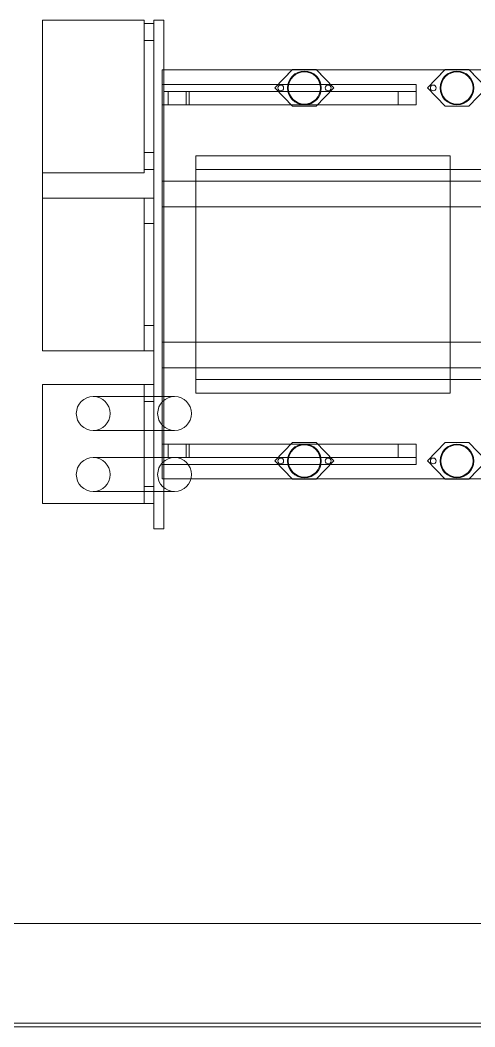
# Model space of a CAD drawing. Header units: inches. Extents: x -1128 to 651, y 96 to 845.
# Drawn here: x -972.426 to -971.213, y 696.027 to 698.71 of the extents above; entities that cross this region are included whole.
import ezdxf

# ---------------------------------------------------------------- set-up
doc = ezdxf.new("R2010")
doc.units = ezdxf.units.IN
doc.header["$MEASUREMENT"] = 0
doc.layers.add('硅胶总平面底图 工艺装置区', color=253, linetype='Continuous')

msp = doc.modelspace()

# ---------------------------------------------------------------- linework, layer by layer
at = {"layer": '硅胶总平面底图 工艺装置区', "color": 253, "linetype": 'Continuous', "lineweight": 0}
for p, q in [((-972.3663, 698.3033), (-972.3663, 698.71)), ((-972.3663, 698.3033), (-972.3663, 698.71)), ((-972.3663, 698.71), (-972.3663, 698.3033)), ((-972.3663, 698.71), (-972.3663, 698.3033)), ((-972.0951, 698.71), (-972.3663, 698.71)), ((-972.0951, 698.71), (-972.3663, 698.71)), ((-972.3663, 698.71), (-972.0951, 698.71)), ((-972.0951, 698.71), (-972.3663, 698.71)), ((-972.3663, 697.8287), (-972.3663, 698.71)), ((-972.3663, 697.8287), (-972.3663, 698.71)), ((-972.3663, 698.71), (-972.0951, 698.71)), ((-972.0951, 698.71), (-972.3663, 698.71)), ((-972.0951, 698.3033), (-972.0951, 698.71)), ((-972.0951, 698.3033), (-972.0951, 698.71)), ((-972.0951, 698.71), (-972.0951, 698.3033)), ((-972.0951, 698.71), (-972.0951, 698.3033)), ((-972.0951, 698.71), (-972.0951, 698.3033)), ((-972.0951, 698.71), (-972.0951, 698.3033)), ((-972.0689, 698.701), (-972.0951, 698.701)), ((-972.0689, 698.701), (-972.0951, 698.701)), ((-972.0951, 698.701), (-972.0951, 698.6558)), ((-972.0951, 698.701), (-972.0951, 698.6558)), ((-972.0951, 698.701), (-972.0689, 698.701)), ((-972.0951, 698.701), (-972.0689, 698.701)), ((-972.0951, 698.6558), (-972.0951, 698.701)), ((-972.0951, 698.6558), (-972.0951, 698.701)), ((-972.0951, 698.701), (-972.0951, 698.6558)), ((-972.0951, 698.701), (-972.0951, 698.6558)), ((-972.0689, 698.701), (-972.0951, 698.701)), ((-972.0689, 698.701), (-972.0951, 698.701)), ((-972.0427, 698.71), (-972.0689, 698.71)), ((-972.0427, 698.71), (-972.0689, 698.71)), ((-972.0689, 698.71), (-972.0427, 698.71)), ((-972.0427, 698.71), (-972.0689, 698.71)), ((-972.0689, 697.3542), (-972.0689, 698.71)), ((-972.0689, 697.3542), (-972.0689, 698.71)), ((-972.0427, 698.71), (-972.0689, 698.71)), ((-972.0427, 698.71), (-972.0689, 698.71)), ((-972.0689, 698.71), (-972.0689, 697.3542)), ((-972.0689, 698.71), (-972.0689, 697.3542)), ((-972.0689, 698.71), (-972.0427, 698.71)), ((-972.0427, 698.71), (-972.0689, 698.71)), ((-972.0689, 698.71), (-972.0689, 697.3542)), ((-972.0689, 698.71), (-972.0689, 697.3542)), ((-972.0689, 698.701), (-972.0689, 698.71)), ((-972.0689, 698.701), (-972.0689, 698.71)), ((-972.0689, 697.3542), (-972.0689, 698.71)), ((-972.0689, 697.3542), (-972.0689, 698.71)), ((-972.0689, 698.71), (-972.0427, 698.71)), ((-972.0427, 698.71), (-972.0689, 698.71)), ((-972.0689, 698.71), (-972.0689, 697.3542)), ((-972.0689, 698.71), (-972.0689, 697.3542)), ((-972.0427, 698.71), (-972.0689, 698.71)), ((-972.0427, 698.71), (-972.0689, 698.71)), ((-972.0427, 698.71), (-972.0689, 698.71)), ((-972.0427, 698.71), (-972.0689, 698.71)), ((-972.0689, 698.701), (-972.0689, 698.71)), ((-972.0689, 698.701), (-972.0689, 698.71)), ((-972.0689, 698.6558), (-972.0689, 698.701)), ((-972.0689, 698.6558), (-972.0689, 698.701)), ((-972.0689, 698.6558), (-972.0689, 698.701)), ((-972.0689, 698.6558), (-972.0689, 698.701)), ((-972.0689, 698.701), (-972.0689, 698.6558)), ((-972.0689, 698.701), (-972.0689, 698.6558)), ((-972.0689, 698.6558), (-972.0689, 698.701)), ((-972.0689, 698.6558), (-972.0689, 698.701)), ((-972.0427, 698.71), (-972.0427, 697.3542)), ((-972.0427, 698.71), (-972.0427, 697.3542)), ((-972.0427, 697.3542), (-972.0427, 698.71)), ((-972.0427, 697.3542), (-972.0427, 698.71)), ((-972.0427, 698.71), (-972.0427, 697.3542)), ((-972.0427, 698.71), (-972.0427, 697.3542)), ((-972.0427, 698.71), (-972.0427, 697.7067)), ((-972.0427, 698.71), (-972.0427, 697.7067)), ((-972.0427, 697.3542), (-972.0427, 698.71)), ((-972.0427, 697.3542), (-972.0427, 698.71)), ((-972.0427, 697.3542), (-972.0427, 698.71)), ((-972.0427, 697.3542), (-972.0427, 698.71)), ((-972.0427, 698.71), (-972.0427, 697.7067)), ((-972.0427, 698.71), (-972.0427, 697.7067)), ((-972.0951, 698.6558), (-972.0689, 698.6558)), ((-972.0951, 698.6558), (-972.0689, 698.6558)), ((-972.0689, 698.6558), (-972.0951, 698.6558)), ((-972.0689, 698.6558), (-972.0951, 698.6558)), ((-972.0951, 698.6558), (-972.0689, 698.6558)), ((-972.0951, 698.6558), (-972.0689, 698.6558)), ((-972.0689, 698.3575), (-972.0689, 698.6558)), ((-972.0689, 698.3575), (-972.0689, 698.6558)), ((-972.0689, 698.3575), (-972.0689, 698.6558)), ((-972.0689, 698.3575), (-972.0689, 698.6558)), ((-972.0472, 698.5771), (-972.0427, 698.5771)), ((-972.0427, 698.5771), (-972.0472, 698.5771)), ((-972.0472, 698.5771), (-972.0472, 697.4871)), ((-972.0472, 698.5771), (-972.0472, 697.4871)), ((-970.0334, 698.5771), (-972.0472, 698.5771)), ((-970.0334, 698.5771), (-972.0472, 698.5771)), ((-972.0472, 698.5383), (-972.0472, 698.5771)), ((-972.0472, 698.5383), (-972.0472, 698.5771)), ((-972.0427, 698.5771), (-971.1393, 698.5771)), ((-971.1393, 698.5771), (-972.0427, 698.5771)), ((-972.0427, 698.5771), (-971.1393, 698.5771)), ((-971.1393, 698.5771), (-972.0427, 698.5771)), ((-971.6992, 698.578), (-971.7462, 698.5292)), ((-971.7001, 698.5771), (-971.7462, 698.5292)), ((-971.6992, 698.578), (-971.7001, 698.5771)), ((-971.6992, 698.578), (-971.7001, 698.5771)), ((-971.6359, 698.578), (-971.6992, 698.578)), ((-971.6359, 698.578), (-971.6992, 698.578)), ((-971.6359, 698.578), (-971.6992, 698.578)), ((-971.6351, 698.5771), (-971.6359, 698.578)), ((-971.5889, 698.5292), (-971.6359, 698.578)), ((-971.6351, 698.5771), (-971.6359, 698.578)), ((-971.5889, 698.5292), (-971.6351, 698.5771)), ((-971.2925, 698.578), (-971.3395, 698.5292)), ((-971.2934, 698.5771), (-971.3395, 698.5292)), ((-971.2925, 698.578), (-971.2934, 698.5771)), ((-971.2925, 698.578), (-971.2934, 698.5771)), ((-971.2292, 698.578), (-971.2925, 698.578)), ((-971.2292, 698.578), (-971.2925, 698.578)), ((-971.2292, 698.578), (-971.2925, 698.578)), ((-971.1822, 698.5292), (-971.2292, 698.578)), ((-971.2283, 698.5771), (-971.2292, 698.578)), ((-971.2283, 698.5771), (-971.2292, 698.578)), ((-971.1822, 698.5292), (-971.2283, 698.5771)), ((-972.0472, 698.5383), (-972.0472, 698.484)), ((-972.0472, 698.5383), (-972.0472, 698.484)), ((-972.0472, 698.5383), (-972.0427, 698.5383)), ((-972.0472, 698.5383), (-972.0427, 698.5383)), ((-971.3693, 698.5383), (-972.0472, 698.5383)), ((-972.0472, 698.5383), (-971.3693, 698.5383)), ((-972.0472, 698.484), (-972.0472, 698.5383)), ((-972.0472, 698.484), (-972.0472, 698.5383)), ((-972.0472, 698.484), (-972.0472, 698.5383)), ((-972.0472, 698.484), (-972.0472, 698.5383)), ((-972.0427, 698.5383), (-971.3693, 698.5383)), ((-972.0427, 698.5383), (-971.3693, 698.5383)), ((-972.0427, 698.5383), (-971.3693, 698.5383)), ((-972.0427, 698.5383), (-971.3693, 698.5383)), ((-971.7462, 698.5292), (-971.6992, 698.4804)), ((-971.7462, 698.5292), (-971.6992, 698.4804)), ((-971.6359, 698.4804), (-971.5889, 698.5292)), ((-971.6359, 698.4804), (-971.5889, 698.5292)), ((-971.3693, 698.484), (-971.3693, 698.5383)), ((-971.3693, 698.484), (-971.3693, 698.5383)), ((-971.3693, 698.5383), (-971.3693, 698.484)), ((-971.3693, 698.5383), (-971.3693, 698.484)), ((-971.3693, 698.5383), (-971.3693, 698.484)), ((-971.3693, 698.5383), (-971.3693, 698.484)), ((-971.3395, 698.5292), (-971.2925, 698.4804)), ((-971.3395, 698.5292), (-971.2925, 698.4804)), ((-971.2292, 698.4804), (-971.1822, 698.5292)), ((-971.2292, 698.4804), (-971.1822, 698.5292)), ((-972.0427, 698.5202), (-971.9749, 698.5202)), ((-972.0427, 698.5202), (-971.9749, 698.5202)), ((-972.0427, 698.484), (-972.0427, 698.5202)), ((-972.0427, 698.484), (-972.0427, 698.5202)), ((-971.9749, 698.5202), (-972.0427, 698.5202)), ((-971.9749, 698.5202), (-972.0427, 698.5202)), ((-972.0427, 698.5202), (-972.0427, 698.484)), ((-972.0427, 698.5202), (-972.0427, 698.484)), ((-971.9749, 698.5202), (-972.0427, 698.5202)), ((-971.9749, 698.5202), (-972.0427, 698.5202)), ((-971.9829, 698.5202), (-972.0308, 698.5202)), ((-971.9829, 698.5202), (-972.0308, 698.5202)), ((-972.0308, 698.5202), (-972.0308, 698.484)), ((-972.0308, 698.5202), (-972.0308, 698.484)), ((-971.4172, 698.5202), (-972.0308, 698.5202)), ((-971.4172, 698.5202), (-972.0308, 698.5202)), ((-971.9829, 698.484), (-971.9829, 698.5202)), ((-971.9829, 698.484), (-971.9829, 698.5202)), ((-971.9829, 698.5202), (-971.9749, 698.5202)), ((-971.9749, 698.5202), (-971.9829, 698.5202)), ((-971.9749, 698.5202), (-971.9749, 698.484)), ((-971.9749, 698.5202), (-971.9749, 698.484)), ((-971.9749, 698.484), (-971.9749, 698.5202)), ((-971.9749, 698.484), (-971.9749, 698.5202)), ((-971.9749, 698.5202), (-971.3905, 698.5202)), ((-971.3905, 698.5202), (-971.9749, 698.5202)), ((-971.9749, 698.5202), (-971.3905, 698.5202)), ((-971.3905, 698.5202), (-971.9749, 698.5202)), ((-971.9749, 698.484), (-971.9749, 698.5202)), ((-971.9749, 698.484), (-971.9749, 698.5202)), ((-971.4172, 698.484), (-971.4172, 698.5202)), ((-971.4172, 698.484), (-971.4172, 698.5202)), ((-971.4172, 698.5202), (-971.3693, 698.5202)), ((-971.4172, 698.5202), (-971.3693, 698.5202)), ((-971.3905, 698.5202), (-971.3693, 698.5202)), ((-971.3693, 698.5202), (-971.3905, 698.5202)), ((-971.3693, 698.5202), (-971.3693, 698.484)), ((-971.3693, 698.5202), (-971.3693, 698.484)), ((-972.0427, 698.484), (-972.0472, 698.484)), ((-972.0472, 698.484), (-972.0427, 698.484)), ((-972.0472, 698.484), (-971.3693, 698.484)), ((-972.0472, 698.484), (-971.3693, 698.484)), ((-972.0472, 698.2806), (-972.0472, 698.484)), ((-972.0472, 698.2806), (-972.0472, 698.484)), ((-972.0427, 698.484), (-971.9749, 698.484)), ((-972.0427, 698.484), (-971.9749, 698.484)), ((-971.3905, 698.484), (-972.0427, 698.484)), ((-972.0427, 698.484), (-971.3905, 698.484)), ((-971.9749, 698.484), (-972.0427, 698.484)), ((-971.9749, 698.484), (-972.0427, 698.484)), ((-972.0427, 698.484), (-971.9749, 698.484)), ((-972.0427, 698.484), (-971.9749, 698.484)), ((-972.0308, 698.484), (-971.9829, 698.484)), ((-972.0308, 698.484), (-971.9829, 698.484)), ((-972.0308, 698.484), (-971.4172, 698.484)), ((-971.4172, 698.484), (-972.0308, 698.484)), ((-971.9749, 698.484), (-971.9829, 698.484)), ((-971.9749, 698.484), (-971.9829, 698.484)), ((-971.3905, 698.484), (-971.9749, 698.484)), ((-971.3905, 698.484), (-971.9749, 698.484)), ((-971.3905, 698.484), (-971.9749, 698.484)), ((-971.3905, 698.484), (-971.9749, 698.484)), ((-971.6992, 698.4804), (-971.6359, 698.4804)), ((-971.6992, 698.4804), (-971.6359, 698.4804)), ((-971.3693, 698.484), (-971.4172, 698.484)), ((-971.3693, 698.484), (-971.4172, 698.484)), ((-971.3693, 698.484), (-971.3905, 698.484)), ((-971.3693, 698.484), (-971.3905, 698.484)), ((-971.3693, 698.484), (-971.3905, 698.484)), ((-971.3905, 698.484), (-971.3693, 698.484)), ((-971.3693, 698.484), (-971.3905, 698.484)), ((-971.3905, 698.484), (-971.3693, 698.484)), ((-971.2925, 698.4804), (-971.2292, 698.4804)), ((-971.2925, 698.4804), (-971.2292, 698.4804)), ((-972.0951, 698.3575), (-972.0951, 698.3123)), ((-972.0951, 698.3575), (-972.0951, 698.3123)), ((-972.0951, 698.3123), (-972.0951, 698.3575)), ((-972.0951, 698.3123), (-972.0951, 698.3575)), ((-972.0951, 698.3575), (-972.0689, 698.3575)), ((-972.0951, 698.3575), (-972.0689, 698.3575)), ((-972.0689, 698.3575), (-972.0951, 698.3575)), ((-972.0689, 698.3575), (-972.0951, 698.3575)), ((-972.0951, 698.3575), (-972.0951, 698.3123)), ((-972.0951, 698.3575), (-972.0951, 698.3123)), ((-972.0689, 698.3575), (-972.0951, 698.3575)), ((-972.0689, 698.3575), (-972.0951, 698.3575)), ((-972.0689, 698.3123), (-972.0689, 698.3575)), ((-972.0689, 698.3123), (-972.0689, 698.3575)), ((-972.0689, 698.3575), (-972.0689, 698.3123)), ((-972.0689, 698.3575), (-972.0689, 698.3123)), ((-972.0689, 698.3123), (-972.0689, 698.3575)), ((-972.0689, 698.3123), (-972.0689, 698.3575)), ((-972.0689, 698.3123), (-972.0689, 698.3575)), ((-972.0689, 698.3123), (-972.0689, 698.3575)), ((-971.9568, 698.3484), (-971.2789, 698.3484)), ((-971.9568, 698.3484), (-971.2789, 698.3484)), ((-971.9568, 697.7157), (-971.9568, 698.3484)), ((-971.9568, 697.7157), (-971.9568, 698.3484)), ((-971.2789, 698.3484), (-971.9568, 698.3484)), ((-971.2789, 698.3484), (-971.9568, 698.3484)), ((-971.9568, 698.3484), (-971.9568, 697.7157)), ((-971.9568, 698.3484), (-971.9568, 697.7157)), ((-971.2789, 698.3484), (-971.9568, 698.3484)), ((-971.2789, 698.3484), (-971.9568, 698.3484)), ((-971.9568, 698.3484), (-971.9568, 697.7157)), ((-971.9568, 698.3484), (-971.9568, 697.7157)), ((-971.2789, 698.3484), (-971.2789, 697.7157)), ((-971.2789, 698.3484), (-971.2789, 697.7157)), ((-971.2789, 697.7157), (-971.2789, 698.3484)), ((-971.2789, 697.7157), (-971.2789, 698.3484)), ((-971.2789, 697.7157), (-971.2789, 698.3484)), ((-971.2789, 697.7157), (-971.2789, 698.3484)), ((-972.0951, 698.3033), (-972.3663, 698.3033)), ((-972.0951, 698.3033), (-972.3663, 698.3033)), ((-972.3663, 698.3033), (-972.0951, 698.3033)), ((-972.0951, 698.3033), (-972.3663, 698.3033)), ((-972.0951, 698.3033), (-972.1396, 698.3033)), ((-972.0951, 698.3033), (-972.1396, 698.3033)), ((-972.0951, 698.3123), (-972.0689, 698.3123)), ((-972.0951, 698.3123), (-972.0689, 698.3123)), ((-972.0689, 698.3123), (-972.0951, 698.3123)), ((-972.0689, 698.3123), (-972.0951, 698.3123)), ((-972.0951, 698.3123), (-972.0689, 698.3123)), ((-972.0951, 698.3123), (-972.0689, 698.3123)), ((-972.0689, 698.2355), (-972.0689, 698.3123)), ((-972.0689, 698.2355), (-972.0689, 698.3123)), ((-972.0689, 698.2355), (-972.0689, 698.3123)), ((-972.0689, 698.2355), (-972.0689, 698.3123)), ((-971.9568, 697.7518), (-971.9568, 698.3122)), ((-971.9568, 698.3122), (-971.9568, 697.7518)), ((-971.2789, 698.3122), (-971.9568, 698.3122)), ((-971.1424, 698.3122), (-971.2789, 698.3122)), ((-971.1424, 698.3122), (-971.2789, 698.3122)), ((-972.0427, 698.2806), (-972.0472, 698.2806)), ((-972.0472, 698.2806), (-972.0427, 698.2806)), ((-972.0472, 698.2806), (-972.0472, 698.2128)), ((-972.0472, 698.2806), (-972.0472, 698.2128)), ((-972.0472, 697.7835), (-972.0472, 698.2806)), ((-972.0472, 697.7835), (-972.0472, 698.2806)), ((-972.0472, 697.7835), (-972.0472, 698.2806)), ((-972.0472, 697.7835), (-972.0472, 698.2806)), ((-971.9568, 698.2806), (-972.0427, 698.2806)), ((-972.0427, 698.2806), (-971.9568, 698.2806)), ((-971.9568, 698.2806), (-972.0427, 698.2806)), ((-972.0427, 698.2806), (-971.9568, 698.2806)), ((-971.0982, 698.2806), (-971.9568, 698.2806)), ((-971.9568, 698.2806), (-971.0982, 698.2806)), ((-972.3663, 698.2355), (-972.0951, 698.2355)), ((-972.0951, 698.2355), (-972.3663, 698.2355)), ((-972.0951, 698.2355), (-972.3663, 698.2355)), ((-972.0951, 698.2355), (-972.3663, 698.2355)), ((-972.3663, 698.2355), (-972.3663, 697.8287)), ((-972.3663, 698.2355), (-972.3663, 697.8287)), ((-972.3663, 698.2355), (-972.3663, 697.8287)), ((-972.3663, 698.2355), (-972.3663, 697.8287)), ((-972.3663, 698.2355), (-972.0951, 698.2355)), ((-972.0951, 698.2355), (-972.3663, 698.2355)), ((-972.3663, 697.8287), (-972.3663, 698.2355)), ((-972.3663, 697.8287), (-972.3663, 698.2355)), ((-972.0951, 698.2355), (-972.3663, 698.2355)), ((-972.0951, 698.2355), (-972.3663, 698.2355)), ((-972.3663, 697.8287), (-972.3663, 698.2355)), ((-972.3663, 697.8287), (-972.3663, 698.2355)), ((-972.1187, 698.2355), (-972.0951, 698.2355)), ((-972.0951, 698.2355), (-972.1187, 698.2355)), ((-972.0951, 697.8287), (-972.0951, 698.2355)), ((-972.0951, 697.8287), (-972.0951, 698.2355)), ((-972.0951, 698.2355), (-972.0951, 698.1677)), ((-972.0951, 698.2355), (-972.0951, 698.1677)), ((-972.0951, 698.2355), (-972.0689, 698.2355)), ((-972.0951, 698.2355), (-972.0689, 698.2355)), ((-972.0951, 698.2355), (-972.0951, 697.8287)), ((-972.0951, 698.2355), (-972.0951, 697.8287)), ((-972.0689, 698.2355), (-972.0951, 698.2355)), ((-972.0689, 698.2355), (-972.0951, 698.2355)), ((-972.0951, 698.1677), (-972.0951, 698.2355)), ((-972.0951, 698.1677), (-972.0951, 698.2355)), ((-972.0951, 698.2355), (-972.0951, 698.1677)), ((-972.0951, 698.2355), (-972.0951, 698.1677)), ((-972.0951, 697.8287), (-972.0951, 698.2355)), ((-972.0951, 697.8287), (-972.0951, 698.2355)), ((-972.0689, 698.2355), (-972.0951, 698.2355)), ((-972.0689, 698.2355), (-972.0951, 698.2355)), ((-972.0951, 698.2355), (-972.0951, 698.1677)), ((-972.0951, 698.2355), (-972.0951, 698.1677)), ((-972.0689, 698.2355), (-972.0689, 698.1677)), ((-972.0689, 698.2355), (-972.0689, 698.1677)), ((-972.0689, 698.1677), (-972.0689, 698.2355)), ((-972.0689, 698.1677), (-972.0689, 698.2355)), ((-972.0689, 698.1677), (-972.0689, 698.2355)), ((-972.0689, 698.1677), (-972.0689, 698.2355)), ((-972.0689, 698.1677), (-972.0689, 698.2355)), ((-972.0689, 698.1677), (-972.0689, 698.2355)), ((-972.0472, 698.2128), (-972.0427, 698.2128)), ((-972.0427, 698.2128), (-972.0472, 698.2128)), ((-972.0472, 698.2128), (-972.0472, 697.8513)), ((-972.0472, 698.2128), (-972.0472, 697.8513)), ((-972.0427, 698.2128), (-971.9568, 698.2128)), ((-971.9568, 698.2128), (-972.0427, 698.2128)), ((-972.0427, 698.2128), (-971.9568, 698.2128)), ((-971.9568, 698.2128), (-972.0427, 698.2128)), ((-971.9568, 698.2128), (-971.0982, 698.2128)), ((-971.0982, 698.2128), (-971.9568, 698.2128)), ((-972.0951, 698.1677), (-972.0951, 697.8965)), ((-972.0951, 698.1677), (-972.0951, 697.8965)), ((-972.0951, 698.1677), (-972.0689, 698.1677)), ((-972.0951, 698.1677), (-972.0689, 698.1677)), ((-972.0689, 698.1677), (-972.0951, 698.1677)), ((-972.0689, 698.1677), (-972.0951, 698.1677)), ((-972.0951, 698.1677), (-972.0689, 698.1677)), ((-972.0951, 698.1677), (-972.0689, 698.1677)), ((-972.0951, 698.1677), (-972.0951, 697.8965)), ((-972.0951, 698.1677), (-972.0951, 697.8965)), ((-972.0689, 697.8965), (-972.0689, 698.1677)), ((-972.0689, 697.8965), (-972.0689, 698.1677)), ((-972.0689, 697.8965), (-972.0689, 698.1677)), ((-972.0689, 697.8965), (-972.0689, 698.1677)), ((-972.3663, 697.8287), (-972.3663, 697.8928)), ((-972.3663, 697.8287), (-972.3663, 697.8928)), ((-972.0951, 697.8965), (-972.0951, 697.8287)), ((-972.0951, 697.8965), (-972.0951, 697.8287)), ((-972.0689, 697.8965), (-972.0951, 697.8965)), ((-972.0689, 697.8965), (-972.0951, 697.8965)), ((-972.0951, 697.8287), (-972.0951, 697.8965)), ((-972.0951, 697.8287), (-972.0951, 697.8965)), ((-972.0951, 697.8965), (-972.0689, 697.8965)), ((-972.0951, 697.8965), (-972.0689, 697.8965)), ((-972.0951, 697.8965), (-972.0951, 697.8287)), ((-972.0951, 697.8965), (-972.0951, 697.8287)), ((-972.0951, 697.8965), (-972.0951, 697.8287)), ((-972.0951, 697.8965), (-972.0951, 697.8287)), ((-972.0689, 697.8965), (-972.0951, 697.8965)), ((-972.0689, 697.8965), (-972.0951, 697.8965)), ((-972.0689, 697.8965), (-972.0689, 697.8287)), ((-972.0689, 697.8965), (-972.0689, 697.8287)), ((-972.0689, 697.8287), (-972.0689, 697.8965)), ((-972.0689, 697.8287), (-972.0689, 697.8965)), ((-972.0689, 697.8287), (-972.0689, 697.8965)), ((-972.0689, 697.8287), (-972.0689, 697.8965)), ((-972.0689, 697.8287), (-972.0689, 697.8965)), ((-972.0689, 697.8287), (-972.0689, 697.8965)), ((-972.0427, 697.8513), (-972.0472, 697.8513)), ((-972.0472, 697.8513), (-972.0427, 697.8513)), ((-972.0472, 697.8513), (-972.0472, 697.7835)), ((-972.0472, 697.7835), (-972.0472, 697.8513)), ((-971.9568, 697.8513), (-972.0427, 697.8513)), ((-972.0427, 697.8513), (-971.9568, 697.8513)), ((-971.9568, 697.8513), (-972.0427, 697.8513)), ((-972.0427, 697.8513), (-971.9568, 697.8513)), ((-971.0982, 697.8513), (-971.9568, 697.8513)), ((-971.9568, 697.8513), (-971.0982, 697.8513)), ((-972.3663, 697.8287), (-972.0951, 697.8287)), ((-972.0951, 697.8287), (-972.3663, 697.8287)), ((-972.0951, 697.8287), (-972.3663, 697.8287)), ((-972.0951, 697.8287), (-972.3663, 697.8287)), ((-972.0951, 697.8287), (-972.3663, 697.8287)), ((-972.0951, 697.8287), (-972.3663, 697.8287)), ((-972.3663, 697.8287), (-972.0951, 697.8287)), ((-972.0951, 697.8287), (-972.3663, 697.8287)), ((-972.0951, 697.8287), (-972.3663, 697.8287)), ((-972.0951, 697.8287), (-972.3663, 697.8287)), ((-972.0951, 697.8287), (-972.0689, 697.8287)), ((-972.0951, 697.8287), (-972.0689, 697.8287)), ((-972.0689, 697.8287), (-972.0951, 697.8287)), ((-972.0689, 697.8287), (-972.0951, 697.8287)), ((-972.0951, 697.8287), (-972.0689, 697.8287)), ((-972.0951, 697.8287), (-972.0689, 697.8287)), ((-972.0689, 697.7384), (-972.0689, 697.8287)), ((-972.0689, 697.7384), (-972.0689, 697.8287)), ((-972.0689, 697.7384), (-972.0689, 697.8287)), ((-972.0689, 697.7384), (-972.0689, 697.8287)), ((-972.0472, 697.7835), (-972.0427, 697.7835)), ((-972.0427, 697.7835), (-972.0472, 697.7835)), ((-972.0472, 697.5802), (-972.0472, 697.7835)), ((-972.0472, 697.5802), (-972.0472, 697.7835)), ((-972.0427, 697.7835), (-971.9568, 697.7835)), ((-971.9568, 697.7835), (-972.0427, 697.7835)), ((-972.0427, 697.7835), (-971.9568, 697.7835)), ((-971.9568, 697.7835), (-972.0427, 697.7835)), ((-971.9568, 697.7835), (-971.0982, 697.7835)), ((-971.0982, 697.7835), (-971.9568, 697.7835)), ((-971.2789, 697.7518), (-971.9568, 697.7518)), ((-971.1424, 697.7518), (-971.2789, 697.7518)), ((-971.1424, 697.7518), (-971.2789, 697.7518)), ((-972.3663, 697.7384), (-972.3663, 697.422)), ((-972.3663, 697.7384), (-972.3663, 697.422)), ((-972.3663, 697.422), (-972.3663, 697.7384)), ((-972.3663, 697.422), (-972.3663, 697.7384)), ((-972.0951, 697.7384), (-972.3663, 697.7384)), ((-972.0951, 697.7384), (-972.3663, 697.7384)), ((-972.3663, 697.7384), (-972.0951, 697.7384)), ((-972.0951, 697.7384), (-972.3663, 697.7384)), ((-972.3663, 697.7384), (-972.0951, 697.7384)), ((-972.0951, 697.7384), (-972.3663, 697.7384)), ((-972.3663, 697.422), (-972.3663, 697.7384)), ((-972.3663, 697.422), (-972.3663, 697.7384)), ((-972.0951, 697.7384), (-972.0951, 697.7067)), ((-972.0951, 697.7384), (-972.0951, 697.7067)), ((-972.0951, 697.7384), (-972.0951, 697.7067)), ((-972.0951, 697.7384), (-972.0951, 697.7067)), ((-972.0951, 697.422), (-972.0951, 697.7384)), ((-972.0951, 697.422), (-972.0951, 697.7384)), ((-972.0689, 697.7384), (-972.0951, 697.7384)), ((-972.0689, 697.7384), (-972.0951, 697.7384)), ((-972.0951, 697.7384), (-972.0689, 697.7384)), ((-972.0951, 697.7384), (-972.0689, 697.7384)), ((-972.0951, 697.6932), (-972.0951, 697.7384)), ((-972.0951, 697.6932), (-972.0951, 697.7384)), ((-972.0689, 697.7384), (-972.0951, 697.7384)), ((-972.0689, 697.7384), (-972.0951, 697.7384)), ((-972.0951, 697.7384), (-972.0951, 697.7067)), ((-972.0951, 697.7384), (-972.0951, 697.7067)), ((-972.0951, 697.7384), (-972.0951, 697.7067)), ((-972.0951, 697.7384), (-972.0951, 697.7067)), ((-972.0689, 697.7067), (-972.0689, 697.7384)), ((-972.0689, 697.7067), (-972.0689, 697.7384)), ((-972.0689, 697.6932), (-972.0689, 697.7384)), ((-972.0689, 697.6932), (-972.0689, 697.7384)), ((-972.0689, 697.7384), (-972.0689, 697.6932)), ((-972.0689, 697.7384), (-972.0689, 697.6932)), ((-972.0689, 697.7067), (-972.0689, 697.7384)), ((-972.0689, 697.7067), (-972.0689, 697.7384)), ((-972.2307, 697.7067), (-972.0138, 697.7067)), ((-972.2307, 697.7067), (-972.0138, 697.7067)), ((-972.0951, 697.7067), (-972.0951, 697.6163)), ((-972.0951, 697.7067), (-972.0951, 697.6163)), ((-972.0951, 697.7067), (-972.0951, 697.6932)), ((-972.0951, 697.7067), (-972.0951, 697.6932)), ((-972.0689, 697.6932), (-972.0689, 697.7067)), ((-972.0689, 697.6932), (-972.0689, 697.7067)), ((-972.0427, 697.7067), (-972.0427, 697.6163)), ((-972.0427, 697.7067), (-972.0427, 697.6163)), ((-971.9568, 697.7157), (-971.2789, 697.7157)), ((-971.9568, 697.7157), (-971.2789, 697.7157)), ((-971.2789, 697.7157), (-971.9568, 697.7157)), ((-971.2789, 697.7157), (-971.9568, 697.7157)), ((-971.9568, 697.7157), (-971.2789, 697.7157)), ((-971.9568, 697.7157), (-971.2789, 697.7157)), ((-972.0689, 697.6932), (-972.0951, 697.6932)), ((-972.0689, 697.6932), (-972.0951, 697.6932)), ((-972.0951, 697.6932), (-972.0689, 697.6932)), ((-972.0951, 697.6932), (-972.0689, 697.6932)), ((-972.0689, 697.6163), (-972.0689, 697.6932)), ((-972.0689, 697.6163), (-972.0689, 697.6932)), ((-972.0138, 697.6163), (-972.2307, 697.6163)), ((-972.0138, 697.6163), (-972.2307, 697.6163)), ((-972.0951, 697.6163), (-972.0951, 697.544)), ((-972.0951, 697.6163), (-972.0951, 697.544)), ((-972.0951, 697.6163), (-972.0951, 697.544)), ((-972.0951, 697.6163), (-972.0951, 697.544)), ((-972.0689, 697.544), (-972.0689, 697.6163)), ((-972.0689, 697.544), (-972.0689, 697.6163)), ((-972.0689, 697.544), (-972.0689, 697.6163)), ((-972.0689, 697.544), (-972.0689, 697.6163)), ((-972.0427, 697.6163), (-972.0427, 697.544)), ((-972.0427, 697.6163), (-972.0427, 697.544)), ((-972.0427, 697.6163), (-972.0427, 697.544)), ((-972.0427, 697.6163), (-972.0427, 697.544)), ((-972.0472, 697.5802), (-972.0472, 697.526)), ((-972.0472, 697.5802), (-972.0472, 697.526)), ((-971.3693, 697.5802), (-972.0472, 697.5802)), ((-972.0472, 697.5802), (-971.3693, 697.5802)), ((-972.0472, 697.526), (-972.0472, 697.5802)), ((-972.0472, 697.526), (-972.0472, 697.5802)), ((-972.0472, 697.526), (-972.0472, 697.5802)), ((-972.0472, 697.526), (-972.0472, 697.5802)), ((-972.0472, 697.5802), (-972.0427, 697.5802)), ((-972.0472, 697.5802), (-972.0427, 697.5802)), ((-972.0427, 697.5802), (-971.9749, 697.5802)), ((-972.0427, 697.5802), (-971.9749, 697.5802)), ((-971.9749, 697.5802), (-972.0427, 697.5802)), ((-971.9749, 697.5802), (-972.0427, 697.5802)), ((-972.0427, 697.544), (-972.0427, 697.5802)), ((-972.0427, 697.544), (-972.0427, 697.5802)), ((-972.0427, 697.5802), (-972.0427, 697.544)), ((-972.0427, 697.5802), (-972.0427, 697.544)), ((-972.0427, 697.5802), (-971.3905, 697.5802)), ((-972.0427, 697.5802), (-971.3905, 697.5802)), ((-971.9749, 697.5802), (-972.0427, 697.5802)), ((-971.9749, 697.5802), (-972.0427, 697.5802)), ((-971.4172, 697.5802), (-972.0308, 697.5802)), ((-971.4172, 697.5802), (-972.0308, 697.5802)), ((-972.0308, 697.5802), (-972.0308, 697.544)), ((-972.0308, 697.5802), (-972.0308, 697.544)), ((-971.9829, 697.5802), (-972.0308, 697.5802)), ((-971.9829, 697.5802), (-972.0308, 697.5802)), ((-971.9829, 697.5802), (-971.9749, 697.5802)), ((-971.9749, 697.5802), (-971.9829, 697.5802)), ((-971.9829, 697.544), (-971.9829, 697.5802)), ((-971.9829, 697.544), (-971.9829, 697.5802)), ((-971.9749, 697.5802), (-971.9749, 697.544)), ((-971.9749, 697.5802), (-971.9749, 697.544)), ((-971.9749, 697.5802), (-971.3905, 697.5802)), ((-971.3905, 697.5802), (-971.9749, 697.5802)), ((-971.9749, 697.544), (-971.9749, 697.5802)), ((-971.9749, 697.544), (-971.9749, 697.5802)), ((-971.9749, 697.544), (-971.9749, 697.5802)), ((-971.9749, 697.544), (-971.9749, 697.5802)), ((-971.9749, 697.5802), (-971.3905, 697.5802)), ((-971.3905, 697.5802), (-971.9749, 697.5802)), ((-971.6992, 697.5838), (-971.7462, 697.535)), ((-971.6992, 697.5838), (-971.7462, 697.535)), ((-971.6359, 697.5838), (-971.6992, 697.5838)), ((-971.6359, 697.5838), (-971.6992, 697.5838)), ((-971.5889, 697.535), (-971.6359, 697.5838)), ((-971.5889, 697.535), (-971.6359, 697.5838)), ((-971.4172, 697.5802), (-971.3693, 697.5802)), ((-971.4172, 697.5802), (-971.3693, 697.5802)), ((-971.4172, 697.544), (-971.4172, 697.5802)), ((-971.4172, 697.544), (-971.4172, 697.5802)), ((-971.3905, 697.5802), (-971.3693, 697.5802)), ((-971.3693, 697.5802), (-971.3905, 697.5802)), ((-971.3905, 697.5802), (-971.3693, 697.5802)), ((-971.3905, 697.5802), (-971.3693, 697.5802)), ((-971.3905, 697.5802), (-971.3693, 697.5802)), ((-971.3905, 697.5802), (-971.3693, 697.5802)), ((-971.3693, 697.5802), (-971.3693, 697.544)), ((-971.3693, 697.5802), (-971.3693, 697.544)), ((-971.3693, 697.526), (-971.3693, 697.5802)), ((-971.3693, 697.526), (-971.3693, 697.5802)), ((-971.3693, 697.5802), (-971.3693, 697.526)), ((-971.3693, 697.5802), (-971.3693, 697.526)), ((-971.3693, 697.5802), (-971.3693, 697.526)), ((-971.3693, 697.5802), (-971.3693, 697.526)), ((-971.2925, 697.5838), (-971.3395, 697.535)), ((-971.2925, 697.5838), (-971.3395, 697.535)), ((-971.2292, 697.5838), (-971.2925, 697.5838)), ((-971.2292, 697.5838), (-971.2925, 697.5838)), ((-971.1822, 697.535), (-971.2292, 697.5838)), ((-971.1822, 697.535), (-971.2292, 697.5838)), ((-972.2307, 697.544), (-972.0138, 697.544)), ((-972.2307, 697.544), (-972.0138, 697.544)), ((-972.0951, 697.544), (-972.0951, 697.4537)), ((-972.0951, 697.544), (-972.0951, 697.4537)), ((-972.0689, 697.4672), (-972.0689, 697.544)), ((-972.0689, 697.4672), (-972.0689, 697.544)), ((-972.0427, 697.544), (-972.0138, 697.544)), ((-972.0427, 697.544), (-972.0138, 697.544)), ((-971.9749, 697.544), (-972.0427, 697.544)), ((-971.9749, 697.544), (-972.0427, 697.544)), ((-972.0427, 697.544), (-972.0427, 697.4537)), ((-972.0427, 697.544), (-972.0427, 697.4537)), ((-972.0308, 697.544), (-971.9829, 697.544)), ((-972.0308, 697.544), (-971.9829, 697.544)), ((-972.0308, 697.544), (-971.4172, 697.544)), ((-971.4172, 697.544), (-972.0308, 697.544)), ((-972.0138, 697.544), (-971.9749, 697.544)), ((-972.0138, 697.544), (-971.9749, 697.544)), ((-972.0138, 697.544), (-971.9749, 697.544)), ((-972.0138, 697.544), (-971.9749, 697.544)), ((-971.9749, 697.544), (-971.9829, 697.544)), ((-971.9749, 697.544), (-971.9829, 697.544)), ((-971.3905, 697.544), (-971.9749, 697.544)), ((-971.3905, 697.544), (-971.9749, 697.544)), ((-971.3905, 697.544), (-971.9749, 697.544)), ((-971.3905, 697.544), (-971.9749, 697.544)), ((-971.3693, 697.544), (-971.4172, 697.544)), ((-971.3693, 697.544), (-971.4172, 697.544)), ((-971.3693, 697.544), (-971.3905, 697.544)), ((-971.3693, 697.544), (-971.3905, 697.544)), ((-971.9776, 697.526), (-972.0472, 697.526)), ((-972.0472, 697.526), (-971.9776, 697.526)), ((-972.0472, 697.526), (-971.3693, 697.526)), ((-972.0472, 697.526), (-971.3693, 697.526)), ((-972.0472, 697.4871), (-972.0472, 697.526)), ((-972.0472, 697.4871), (-972.0472, 697.526)), ((-971.3693, 697.526), (-971.9776, 697.526)), ((-971.9776, 697.526), (-971.3693, 697.526)), ((-971.3693, 697.526), (-971.9776, 697.526)), ((-971.9776, 697.526), (-971.3693, 697.526)), ((-971.7462, 697.535), (-971.6992, 697.4862)), ((-971.7462, 697.535), (-971.7001, 697.4871)), ((-971.6359, 697.4862), (-971.5889, 697.535)), ((-971.6351, 697.4871), (-971.5889, 697.535)), ((-971.3395, 697.535), (-971.2934, 697.4871)), ((-971.3395, 697.535), (-971.2925, 697.4862)), ((-971.2292, 697.4862), (-971.1822, 697.535)), ((-971.2283, 697.4871), (-971.1822, 697.535)), ((-972.0472, 697.4871), (-970.0334, 697.4871)), ((-970.0334, 697.4871), (-972.0472, 697.4871)), ((-971.9701, 697.4871), (-972.0472, 697.4871)), ((-971.9701, 697.4871), (-972.0472, 697.4871)), ((-971.2102, 697.4871), (-971.9701, 697.4871)), ((-971.2102, 697.4871), (-971.9701, 697.4871)), ((-971.2102, 697.4871), (-971.9701, 697.4871)), ((-971.2102, 697.4871), (-971.9701, 697.4871)), ((-971.7001, 697.4871), (-971.6992, 697.4862)), ((-971.7001, 697.4871), (-971.6992, 697.4862)), ((-971.6992, 697.4862), (-971.6359, 697.4862)), ((-971.6992, 697.4862), (-971.6359, 697.4862)), ((-971.6992, 697.4862), (-971.6359, 697.4862)), ((-971.6359, 697.4862), (-971.6351, 697.4871)), ((-971.6359, 697.4862), (-971.6351, 697.4871)), ((-971.2934, 697.4871), (-971.2925, 697.4862)), ((-971.2934, 697.4871), (-971.2925, 697.4862)), ((-971.2925, 697.4862), (-971.2292, 697.4862)), ((-971.2925, 697.4862), (-971.2292, 697.4862)), ((-971.2925, 697.4862), (-971.2292, 697.4862)), ((-971.2292, 697.4862), (-971.2283, 697.4871)), ((-971.2292, 697.4862), (-971.2283, 697.4871)), ((-972.0951, 697.4672), (-972.0689, 697.4672)), ((-972.0951, 697.4672), (-972.0689, 697.4672)), ((-972.0951, 697.422), (-972.0951, 697.4672)), ((-972.0951, 697.422), (-972.0951, 697.4672)), ((-972.0951, 697.4672), (-972.0951, 697.4537)), ((-972.0951, 697.4672), (-972.0951, 697.4537)), ((-972.0689, 697.4672), (-972.0951, 697.4672)), ((-972.0689, 697.4672), (-972.0951, 697.4672)), ((-972.0689, 697.4672), (-972.0689, 697.422)), ((-972.0689, 697.4672), (-972.0689, 697.422)), ((-972.0689, 697.422), (-972.0689, 697.4672)), ((-972.0689, 697.422), (-972.0689, 697.4672)), ((-972.0689, 697.4537), (-972.0689, 697.4672)), ((-972.0689, 697.4537), (-972.0689, 697.4672)), ((-972.0138, 697.4537), (-972.2307, 697.4537)), ((-972.0138, 697.4537), (-972.2307, 697.4537)), ((-972.0951, 697.4537), (-972.0951, 697.422)), ((-972.0951, 697.4537), (-972.0951, 697.422)), ((-972.0951, 697.4537), (-972.0951, 697.422)), ((-972.0951, 697.4537), (-972.0951, 697.422)), ((-972.0951, 697.4537), (-972.0951, 697.422)), ((-972.0951, 697.4537), (-972.0951, 697.422)), ((-972.0951, 697.4537), (-972.0951, 697.422)), ((-972.0951, 697.4537), (-972.0951, 697.422)), ((-972.0689, 697.422), (-972.0689, 697.4537)), ((-972.0689, 697.422), (-972.0689, 697.4537)), ((-972.0689, 697.422), (-972.0689, 697.4537)), ((-972.0689, 697.422), (-972.0689, 697.4537)), ((-972.0427, 697.4537), (-972.0427, 697.3542)), ((-972.0427, 697.4537), (-972.0427, 697.3542)), ((-972.0427, 697.4537), (-972.0427, 697.3542)), ((-972.0427, 697.4537), (-972.0427, 697.3542)), ((-972.0951, 697.422), (-972.3663, 697.422)), ((-972.0951, 697.422), (-972.3663, 697.422)), ((-972.3663, 697.422), (-972.0951, 697.422)), ((-972.0951, 697.422), (-972.3663, 697.422)), ((-972.0951, 697.422), (-972.3663, 697.422)), ((-972.0951, 697.422), (-972.3663, 697.422)), ((-972.0951, 697.422), (-972.0689, 697.422)), ((-972.0951, 697.422), (-972.0689, 697.422)), ((-972.0689, 697.422), (-972.0951, 697.422)), ((-972.0689, 697.422), (-972.0951, 697.422)), ((-972.0951, 697.422), (-972.0689, 697.422)), ((-972.0951, 697.422), (-972.0689, 697.422)), ((-972.0689, 697.3542), (-972.0689, 697.422)), ((-972.0689, 697.3542), (-972.0689, 697.422)), ((-972.0689, 697.3542), (-972.0689, 697.422)), ((-972.0689, 697.3542), (-972.0689, 697.422)), ((-972.0689, 697.3542), (-972.0427, 697.3542)), ((-972.0427, 697.3542), (-972.0689, 697.3542)), ((-972.0427, 697.3542), (-972.0689, 697.3542)), ((-972.0427, 697.3542), (-972.0689, 697.3542)), ((-972.0427, 697.3542), (-972.0689, 697.3542)), ((-972.0427, 697.3542), (-972.0689, 697.3542)), ((-972.0427, 697.3542), (-972.0689, 697.3542)), ((-972.0427, 697.3542), (-972.0689, 697.3542)), ((-972.0689, 697.3542), (-972.0427, 697.3542)), ((-972.0427, 697.3542), (-972.0689, 697.3542)), ((-972.0689, 697.3542), (-972.0427, 697.3542)), ((-972.0427, 697.3542), (-972.0689, 697.3542)), ((-972.0689, 697.3542), (-972.0427, 697.3542)), ((-972.0427, 697.3542), (-972.0689, 697.3542)), ((-974.9974, 696.3022), (-967.6968, 696.3022)), ((-974.9927, 696.0365), (-967.6921, 696.0365)), ((-974.9974, 696.0267), (-967.6968, 696.0267))]:
    msp.add_line(p, q, dxfattribs=at)
for centre, radius in [((-971.6676, 698.5292), 0.0451), ((-971.6676, 698.5292), 0.0429), ((-971.2608, 698.5292), 0.0451), ((-971.2608, 698.5292), 0.0429), ((-971.7308, 698.5292), 0.00768), ((-971.7308, 698.5292), 0.00768), ((-971.6043, 698.5292), 0.00768), ((-971.6043, 698.5292), 0.00768), ((-971.3241, 698.5292), 0.00768), ((-971.3241, 698.5292), 0.00768), ((-972.2307, 697.6615), 0.0452), ((-972.2307, 697.6615), 0.0452), ((-972.0138, 697.6615), 0.0452), ((-972.0138, 697.6615), 0.0452), ((-971.6676, 697.535), 0.0451), ((-971.6676, 697.535), 0.0429), ((-971.2608, 697.535), 0.0451), ((-971.2608, 697.535), 0.0429), ((-972.2307, 697.4988), 0.0452), ((-972.2307, 697.4988), 0.0452), ((-972.0138, 697.4988), 0.0452), ((-972.0138, 697.4988), 0.0452), ((-971.7308, 697.535), 0.00768), ((-971.7308, 697.535), 0.00768), ((-971.6043, 697.535), 0.00768), ((-971.6043, 697.535), 0.00768), ((-971.3241, 697.535), 0.00768), ((-971.3241, 697.535), 0.00768)]:
    msp.add_circle(centre, radius, dxfattribs=at)
for centre, start, end in [((-972.2307, 697.6615), 90, 270), ((-972.2307, 697.6615), 90, 270), ((-972.2307, 697.6615), 90, 270), ((-972.2307, 697.6615), 90, 270), ((-972.2307, 697.6615), 270, 90), ((-972.2307, 697.6615), 270, 90), ((-972.0138, 697.6615), 90, 270), ((-972.0138, 697.6615), 90, 270), ((-972.0138, 697.6615), 270, 90), ((-972.0138, 697.6615), 270, 90), ((-972.0138, 697.6615), 0, 90), ((-972.0138, 697.6615), 0, 90), ((-972.0138, 697.6615), 270, 0), ((-972.0138, 697.6615), 270, 0), ((-972.2307, 697.4988), 90, 270), ((-972.2307, 697.4988), 90, 270), ((-972.2307, 697.4988), 90, 270), ((-972.2307, 697.4988), 90, 270), ((-972.2307, 697.4988), 270, 90), ((-972.2307, 697.4988), 270, 90), ((-972.0138, 697.4988), 90, 270), ((-972.0138, 697.4988), 90, 270), ((-972.0138, 697.4988), 270, 90), ((-972.0138, 697.4988), 270, 90), ((-972.0138, 697.4988), 270, 90), ((-972.0138, 697.4988), 270, 90)]:
    msp.add_arc(centre, 0.0452, start, end, dxfattribs=at)

doc.saveas('drawing.dxf')
